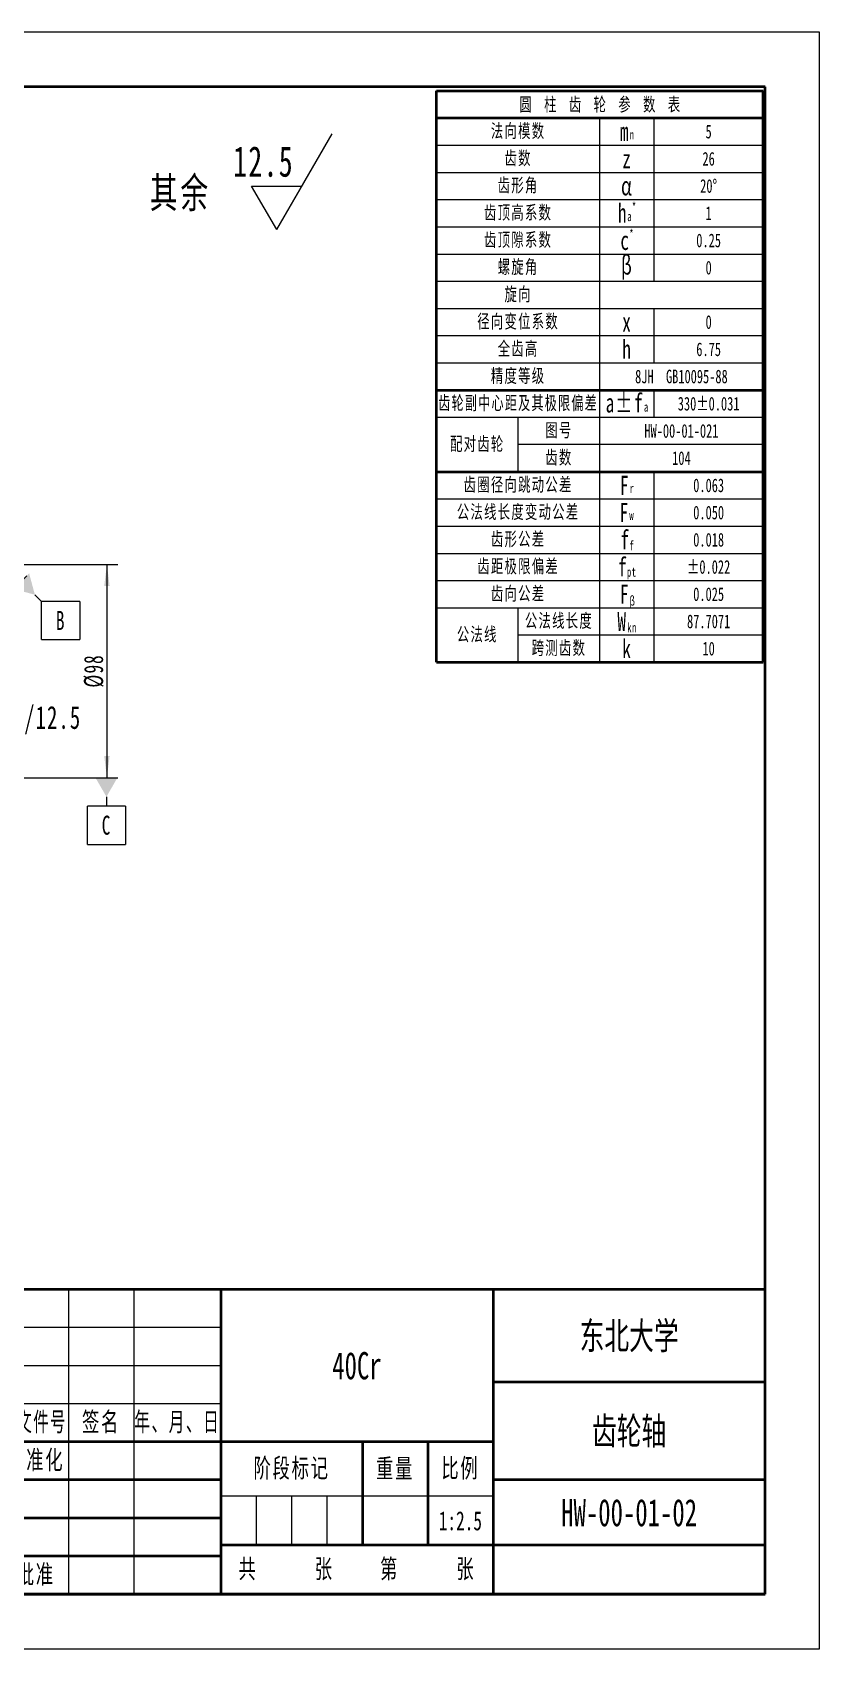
# Model space of a CAD drawing. Header units: millimetres. Extents: x -525 to 525, y -434 to 371.
# Drawn here: x 163 to 525, y -371 to 371 of the extents above; entities that cross this region are included whole.
import ezdxf
from ezdxf.enums import TextEntityAlignment as Align

# ---------------------------------------------------------------- set-up
doc = ezdxf.new("R2010")
doc.units = ezdxf.units.MM
doc.layers.get('0').update_dxf_attribs({"lineweight": 35})
for name, color, linetype, lineweight in [('尺寸线层', 3, 'Continuous', 18), ('粗实线层', 7, 'Continuous', 35), ('细实线层', 7, 'Continuous', 18)]:
    doc.layers.add(name, color=color, linetype=linetype, lineweight=lineweight)
doc.styles.add('标准', font='', dxfattribs={"width": 0.667})
doc.styles.get('标准').set_extended_font_data('宋体')
doc.dimstyles.new('标准', dxfattribs={"dimscale": 2.5, "dimtxt": 3.5, "dimasz": 4, "dimexe": 2, "dimexo": 0, "dimtad": 1, "dimdsep": 46, "dimtxsty": '标准', "dimblk": '_CAXARROW', "dimcen": 0, "dimdle": 6, "dimazin": 2, "dimtfac": 0.707107, "dimtdec": 3, "dimtmove": 2, "dimatfit": 3, "dimfxl": 1, "dimfrac": 2, "dimtolj": 1, "dimarcsym": 1})

# ---------------------------------------------------------------- blocks, each defined once
blk = doc.blocks.new('*X2')
at = {"layer": '粗实线层'}
for p, q in [((-200, 138.5), (-200, -138.5)), ((200, 138.5), (-200, 138.5)), ((200, -138.5), (200, 138.5)), ((-200, -138.5), (200, -138.5))]:
    blk.add_line(p, q, dxfattribs=at)
at = {"layer": '细实线层'}
for p, q in [((210, 148.5), (-210, 148.5)), ((-210, 148.5), (-210, -148.5)), ((210, -148.5), (210, 148.5)), ((-210, -148.5), (210, -148.5))]:
    blk.add_line(p, q, dxfattribs=at)
blk = doc.blocks.new('*X3')
at = {"layer": '粗实线层'}
for p, q in [((0, 56), (-180, 56)), ((-180, 56), (-180, 0)), ((-100, 56), (-100, 0)), ((-50, 56), (-50, 0)), ((0, 0), (0, 56)), ((0, 39), (-50, 39)), ((-50, 28), (-180, 28)), ((-140, 28), (-140, 0)), ((-74, 28), (-74, 9)), ((-62, 28), (-62, 9)), ((-100, 21), (-180, 21)), ((0, 21), (-50, 21)), ((-100, 14), (-180, 14)), ((0, 9), (-100, 9)), ((-100, 7), (-180, 7)), ((0, 0), (-180, 0))]:
    blk.add_line(p, q, dxfattribs=at)
at = {"layer": '细实线层'}
for p, q in [((-170, 56), (-170, 28)), ((-160, 56), (-160, 28)), ((-144, 56), (-144, 28)), ((-128, 56), (-128, 0)), ((-116, 56), (-116, 0)), ((-100, 49), (-180, 49)), ((-100, 42), (-180, 42)), ((-100, 35), (-180, 35)), ((-168, 28), (-168, 0)), ((-156, 28), (-156, 0)), ((-50, 18), (-100, 18)), ((-93.5, 18), (-93.5, 9)), ((-87, 18), (-87, 9)), ((-80.5, 18), (-80.5, 9))]:
    blk.add_line(p, q, dxfattribs=at)
at = {"layer": '尺寸线层', "char_height": 3.5, "attachment_point": 5, "line_spacing_factor": 0.99982, "style": '标准'}
for s, insert, width in [('\\T1.1;标记', (-175, 31.5), 18), ('\\T1.1;处数', (-165, 31.5), 18), ('\\T1.1;分区', (-152, 31.5), 30), ('\\T1.1;{\\W0.589113;更改文件号}', (-136, 31.5), 30), ('\\T1.1;签名', (-122, 31.5), 22), ('\\T1.1;{\\W0.602058;年、月、日}', (-108, 31.5), 30), ('\\T1.1;设计', (-174, 24.5), 22), ('\\T1.1;标准化', (-134, 24.5), 22), ('\\T1.1;阶段标记', (-87, 23), 50), ('\\T1.1;重量', (-68, 23), 22), ('\\T1.1;比例', (-56, 23), 22), ('\\T1.1;审核', (-174, 10.5), 22), ('\\T1.1;批准', (-134, 3.5), 22), ('\\T1.1;共', (-95, 4.5), 8), ('\\T1.1;张', (-81, 4.5), 8), ('\\T1.1;第', (-69, 4.5), 8), ('\\T1.1;张', (-55, 4.5), 8), ('\\T1.1;工艺', (-174, 3.5), 22)]:
    blk.add_mtext(s, dxfattribs=dict(at, insert=insert, width=width))
at = {"layer": '尺寸线层', "style": '标准'}
for tag, height, width, p in [('标记C', 3.65, 0.661301, (-175, 52.5)), ('处数C', 3.65, 0.661301, (-165, 52.5)), ('分区C', 3.65, 0.667, (-152, 52.5)), ('更改文件号C', 3.65, 0.495546, (-136, 52.5)), ('更改签名C', 3.65, 0.445051, (-122, 52.5)), ('更改日期C', 3.65, 0.606888, (-108, 52.5)), ('单位名称', 5.22, 0.667, (-25, 47.5)), ('标记B', 3.65, 0.661301, (-175, 45.5)), ('处数B', 3.65, 0.661301, (-165, 45.5)), ('分区B', 3.65, 0.667, (-152, 45.5)), ('更改文件号B', 3.65, 0.495546, (-136, 45.5)), ('更改签名B', 3.65, 0.445051, (-122, 45.5)), ('更改日期B', 3.65, 0.606888, (-108, 45.5)), ('材料名称', 5.22, 0.667, (-75, 42)), ('标记A', 3.65, 0.661301, (-175, 38.5)), ('处数A', 3.65, 0.661301, (-165, 38.5)), ('分区A', 3.65, 0.667, (-152, 38.5)), ('更改文件号A', 3.65, 0.495546, (-136, 38.5)), ('更改签名A', 3.65, 0.445051, (-122, 38.5)), ('更改日期A', 3.65, 0.606888, (-108, 38.5)), ('图纸名称', 5.22, 0.667, (-25, 30)), ('设计', 3.65, 0.667, (-162, 24.5)), ('设计日期', 3.65, 0.667, (-148, 24.5)), ('标准化', 3.65, 0.667, (-122, 24.5)), ('标准化日期', 3.65, 0.551084, (-108, 24.5)), ('图纸编号', 5.22, 0.667, (-25, 15)), ('阶段标记S', 3.65, 0.222525, (-96.75, 13.5)), ('阶段标记A', 3.65, 0.222525, (-90.25, 13.5)), ('阶段标记B', 3.65, 0.222525, (-83.75, 13.5)), ('阶段标记C', 3.65, 0.222525, (-77.25, 13.5)), ('重量', 3.65, 0.667, (-68, 13.5)), ('图纸比例', 3.65, 0.507715, (-56, 13.5)), ('审核', 3.65, 0.667, (-162, 10.5)), ('审核日期', 3.65, 0.667, (-148, 10.5)), ('页数', 3.65, 0.667, (-88, 4.5)), ('页码', 3.65, 0.667, (-62, 4.5)), ('投影符号', 3.65, 0.667, (-25, 4.5)), ('工艺', 3.65, 0.667, (-162, 3.5)), ('工艺日期', 3.65, 0.667, (-148, 3.5)), ('批准', 3.65, 0.667, (-122, 3.5)), ('批准日期', 3.65, 0.667, (-108, 3.5))]:
    blk.add_attdef(tag, text='', height=height, dxfattribs=dict(at, width=width)).set_placement(p, align=Align.MIDDLE_CENTER)
blk = doc.blocks.new('*X11')
at = {"layer": '尺寸线层', "linetype": 'Continuous'}
for points in [[(197.69, 126.85), (198.94, 116.85), (196.44, 116.85)], [(197.69, 28.85), (198.94, 38.85), (196.44, 38.85)]]:
    blk.add_hatch(color=0, dxfattribs=at).paths.add_polyline_path(points, flags=0)
at = {"layer": '尺寸线层', "color": 0, "linetype": 'Continuous'}
for p, q in [((115.17, 126.85), (202.69, 126.85)), ((197.69, 126.85), (197.69, 28.85)), ((115.17, 28.85), (202.69, 28.85))]:
    blk.add_line(p, q, dxfattribs=at)
at = {"layer": '尺寸线层', "color": 0, "insert": (191.73, 77.85), "char_height": 8.75, "width": 25.21, "attachment_point": 5, "rotation": 90, "line_spacing_factor": 1.15057, "style": '标准'}
blk.add_mtext('\\T1.1;%%C98', dxfattribs=at)
blk = doc.blocks.new('_CAXARROW')
blk.add_hatch(color=0).paths.add_polyline_path([(0, 0), (-1, 0.125), (-1, -0.125)], flags=0)
blk = doc.blocks.new('*X24')
at = {"layer": '尺寸线层', "color": 0, "linetype": 'Continuous'}
for p, q in [((0, 0), (25.4, 44)), ((0, 0), (-11.55, 20)), ((-11.55, 20), (11.55, 20))]:
    blk.add_line(p, q, dxfattribs=at)
at = {"layer": '尺寸线层', "color": 0, "insert": (7.91, 31.2), "char_height": 14, "width": 41.8175, "attachment_point": 6, "line_spacing_factor": 1.15057, "style": '标准'}
blk.add_mtext('\\T1.1;12.5', dxfattribs=at)
blk = doc.blocks.new('*X28')
at = {"layer": '尺寸线层'}
blk.add_hatch(color=0, dxfattribs=at).paths.add_polyline_path([(3.57, 3.57), (-3.57, -3.57), (6.19, -6.19)], flags=0)
at = {"layer": '尺寸线层', "color": 0, "linetype": 'Continuous', "lineweight": -2}
blk.add_line((-31.03, -31.03), (2.47, 2.47), dxfattribs=at)
at = {"layer": '尺寸线层', "color": 0, "lineweight": -2}
for p, q in [((6.19, -6.19), (9.28, -9.28)), ((26.78, -9.28), (9.28, -9.28)), ((9.28, -26.78), (9.28, -9.28)), ((26.78, -9.28), (26.78, -26.78)), ((9.28, -26.78), (26.78, -26.78))]:
    blk.add_line(p, q, dxfattribs=at)
at = {"layer": '尺寸线层', "color": 0, "lineweight": -2, "insert": (18.03, -18.03), "char_height": 8.75, "width": 17.5, "attachment_point": 5, "line_spacing_factor": 1.15057, "style": '标准'}
blk.add_mtext('\\T1.1;B', dxfattribs=at)
blk = doc.blocks.new('*X34')
at = {"layer": '尺寸线层'}
blk.add_hatch(color=0, dxfattribs=at).paths.add_polyline_path([(5.05, 0), (-5.05, 0), (0, -8.75)], flags=0)
at = {"layer": '尺寸线层', "color": 0, "lineweight": -2}
for p, q in [((8.75, -13.12), (-8.75, -13.12)), ((-8.75, -30.62), (-8.75, -13.12)), ((0, -8.75), (0, -13.12)), ((8.75, -13.12), (8.75, -30.62)), ((-8.75, -30.62), (8.75, -30.62))]:
    blk.add_line(p, q, dxfattribs=at)
at = {"layer": '尺寸线层', "color": 0, "lineweight": -2, "insert": (0, -21.88), "char_height": 8.75, "width": 17.5, "attachment_point": 5, "line_spacing_factor": 1.15057, "style": '标准'}
blk.add_mtext('\\T1.1;C', dxfattribs=at)
blk = doc.blocks.new('*X52')
at = {"char_height": 3.5, "attachment_point": 1, "line_spacing_factor": 0.99982, "style": '标准'}
for s, insert, width in [('\\T1.1;m', (-26.31, -5.75), 3.2344), ('\\T1.1;{\\H0.5x;n}', (-24.51, -7.19), 1.4607)]:
    blk.add_mtext(s, dxfattribs=dict(at, insert=insert, width=width))
blk = doc.blocks.new('*X53')
at = {"char_height": 3.5, "attachment_point": 1, "line_spacing_factor": 0.99982, "style": '标准'}
for s, insert, width in [('\\T1.1;h', (-26.69, -20.71), 2.9475), ('\\T1.1;{\\H0.5x;*}', (-24.1, -20.5), 1.4216), ('\\T1.1;{\\H0.5x;a}', (-24.95, -22.21), 1.4607)]:
    blk.add_mtext(s, dxfattribs=dict(at, insert=insert, width=width))
blk = doc.blocks.new('*X54')
at = {"char_height": 3.5, "attachment_point": 1, "line_spacing_factor": 0.99982, "style": '标准'}
for s, insert, width in [('\\T1.1;c', (-26.22, -25.75), 2.5301), ('\\T1.1;{\\H0.5x;*}', (-24.58, -25.46), 1.4216)]:
    blk.add_mtext(s, dxfattribs=dict(at, insert=insert, width=width))
blk = doc.blocks.new('*X55')
at = {"char_height": 3.5, "attachment_point": 1, "line_spacing_factor": 0.99982, "style": '标准'}
for s, insert, width in [('\\T1.1;a%%Pf', (-28.92, -55.61), 13.5531), ('\\T1.1;{\\H0.5x;a}', (-21.89, -57.22), 1.4607)]:
    blk.add_mtext(s, dxfattribs=dict(at, insert=insert, width=width))
blk = doc.blocks.new('*X56')
at = {"char_height": 3.5, "attachment_point": 1, "line_spacing_factor": 0.99982, "style": '标准'}
for s, insert, width in [('\\T1.1;F', (-26.28, -70.75), 3.0518), ('\\T1.1;{\\H0.5x;r}', (-24.52, -72.19), 1.4216)]:
    blk.add_mtext(s, dxfattribs=dict(at, insert=insert, width=width))
blk = doc.blocks.new('*X57')
at = {"char_height": 3.5, "attachment_point": 1, "line_spacing_factor": 0.99982, "style": '标准'}
for s, insert, width in [('\\T1.1;F', (-26.33, -75.75), 3.0518), ('\\T1.1;{\\H0.5x;w}', (-24.57, -77.15), 1.6433)]:
    blk.add_mtext(s, dxfattribs=dict(at, insert=insert, width=width))
blk = doc.blocks.new('*X58')
at = {"char_height": 3.5, "attachment_point": 1, "line_spacing_factor": 0.99982, "style": '标准'}
for s, insert, width in [('\\T1.1;f', (-26.22, -80.75), 2.791), ('\\T1.1;{\\H0.5x;f}', (-24.56, -82.71), 1.3955)]:
    blk.add_mtext(s, dxfattribs=dict(at, insert=insert, width=width))
blk = doc.blocks.new('*X59')
at = {"char_height": 3.5, "attachment_point": 1, "line_spacing_factor": 0.99982, "style": '标准'}
for s, insert, width in [('\\T1.1;f', (-26.66, -85.75), 2.791), ('\\T1.1;{\\H0.5x;pt}', (-25.01, -87.54), 3.1666)]:
    blk.add_mtext(s, dxfattribs=dict(at, insert=insert, width=width))
blk = doc.blocks.new('*X60')
at = {"char_height": 3.5, "attachment_point": 1, "line_spacing_factor": 0.99982, "style": '标准'}
for s, insert, width in [('\\T1.1;F', (-26.3, -90.75), 3.0518), ('\\T1.1;{\\H0.5x;β}', (-24.54, -92.86), 1.4998)]:
    blk.add_mtext(s, dxfattribs=dict(at, insert=insert, width=width))
blk = doc.blocks.new('*X61')
at = {"char_height": 3.5, "attachment_point": 1, "line_spacing_factor": 0.99982, "style": '标准'}
for s, insert, width in [('\\T1.1;W', (-26.77, -95.75), 3.2344), ('\\T1.1;{\\H0.5x;kn}', (-24.96, -97.75), 3.297)]:
    blk.add_mtext(s, dxfattribs=dict(at, insert=insert, width=width))
blk = doc.blocks.new('*X51')
at = {"layer": '粗实线层'}
for p, q in [((-60, 0), (0, 0)), ((-60, -105), (-60, 0)), ((0, -105), (0, 0)), ((-60, -5), (0, -5)), ((-60, -55), (0, -55)), ((-60, -70), (0, -70)), ((-60, -105), (0, -105))]:
    blk.add_line(p, q, dxfattribs=at)
at = {"layer": '细实线层'}
for p, q in [((-30, -105), (-30, -5)), ((-20, -35), (-20, -5)), ((-60, -10), (0, -10)), ((-60, -15), (0, -15)), ((-60, -20), (0, -20)), ((-60, -25), (0, -25)), ((-60, -30), (0, -30)), ((-60, -35), (0, -35)), ((-60, -40), (0, -40)), ((-20, -50), (-20, -40)), ((-60, -45), (0, -45)), ((-60, -50), (0, -50)), ((-20, -60), (-20, -55)), ((-60, -60), (0, -60)), ((-45, -70), (-45, -60)), ((0, -65), (-45, -65)), ((-20, -105), (-20, -70)), ((-60, -75), (0, -75)), ((-60, -80), (0, -80)), ((-60, -85), (0, -85)), ((-60, -90), (0, -90)), ((-60, -95), (0, -95)), ((-45, -105), (-45, -95)), ((-45, -100), (0, -100))]:
    blk.add_line(p, q, dxfattribs=at)
at = {"layer": '尺寸线层'}
for name in ['*X52', '*X53', '*X54', '*X55', '*X56', '*X57', '*X58', '*X59', '*X60', '*X61']:
    blk.add_blockref(name, (0, 0), dxfattribs=at)
at = {"layer": '尺寸线层', "attachment_point": 5, "line_spacing_factor": 0.99982, "style": '标准'}
for s, insert, char_height, width in [('\\T1.1;法向模数', (-45, -7.5), 2.5, 58), ('\\T1.1;齿数', (-45, -12.5), 2.5, 58), ('\\T1.1;z', (-25, -12.5), 3.5, 18), ('\\T1.1;齿形角', (-45, -17.5), 2.5, 58), ('\\T1.1;α', (-25, -17.5), 3.5, 18), ('\\T1.1;齿顶高系数', (-45, -22.5), 2.5, 58), ('\\T1.1;齿顶隙系数', (-45, -27.5), 2.5, 58), ('\\T1.1;螺旋角', (-45, -32.5), 2.5, 58), ('\\T1.1;β', (-25, -32.5), 3.5, 18), ('\\T1.1;旋向', (-45, -37.5), 2.5, 58), ('\\T1.1;径向变位系数', (-45, -42.5), 2.5, 58), ('\\T1.1;x', (-25, -42.5), 3.5, 18), ('\\T1.1;全齿高', (-45, -47.5), 2.5, 58), ('\\T1.1;h', (-25, -47.5), 3.5, 18), ('\\T1.1;精度等级', (-45, -52.5), 2.5, 58), ('\\T1.1;{\\W0.651563;齿轮副中心距及其极限偏差}', (-45, -57.5), 2.5, 58), ('\\T1.1;图号', (-37.5, -62.5), 2.5, 28), ('\\T1.1;配对齿轮', (-52.5, -65), 2.5, 28), ('\\T1.1;齿数', (-37.5, -67.5), 2.5, 28), ('\\T1.1;齿圈径向跳动公差', (-45, -72.5), 2.5, 58), ('\\T1.1;公法线长度变动公差', (-45, -77.5), 2.5, 58), ('\\T1.1;齿形公差', (-45, -82.5), 2.5, 58), ('\\T1.1;齿距极限偏差', (-45, -87.5), 2.5, 58), ('\\T1.1;齿向公差', (-45, -92.5), 2.5, 58), ('\\T1.1;公法线长度', (-37.5, -97.5), 2.5, 28), ('\\T1.1;公法线', (-52.5, -100), 2.5, 28), ('\\T1.1;跨测齿数', (-37.5, -102.5), 2.5, 28), ('\\T1.1;k', (-25, -102.5), 3.5, 18)]:
    blk.add_mtext(s, dxfattribs=dict(at, insert=insert, char_height=char_height, width=width))
at = {"layer": '尺寸线层', "style": '标准', "width": 0.667}
for tag, p in [('标题', (-30, -2.5)), ('法向模数', (-10, -7.5)), ('齿数', (-10, -12.5)), ('齿形角', (-10, -17.5)), ('齿顶高系数', (-10, -22.5)), ('齿顶隙系数', (-10, -27.5)), ('螺旋角', (-10, -32.5)), ('旋向', (-15, -37.5)), ('径向变位系数', (-10, -42.5)), ('全齿高', (-10, -47.5)), ('精度等级', (-15, -52.5)), ('齿轮副中心距', (-10, -57.5)), ('配对齿轮图号', (-15, -62.5)), ('配对齿轮齿数', (-15, -67.5)), ('齿圈跳动公差', (-10, -72.5)), ('公法线公差', (-10, -77.5)), ('齿形公差', (-10, -82.5)), ('齿距极限偏差', (-10, -87.5)), ('齿向公差', (-10, -92.5)), ('公法线长度', (-10, -97.5)), ('跨测齿数', (-10, -102.5))]:
    blk.add_attdef(tag, text='', height=2.61, dxfattribs=at).set_placement(p, align=Align.MIDDLE_CENTER)

msp = doc.modelspace()

# ---------------------------------------------------------------- block references
at = {"layer": '粗实线层', "xscale": 2.5, "yscale": 2.5, "zscale": 2.5}
msp.add_blockref('*X2', (0, 0), dxfattribs=at)
at = {"layer": '粗实线层'}
ref = msp.add_blockref('*X51', (499.015, 344.412), dxfattribs=dict(at, xscale=2.5, yscale=2.5, zscale=2.5))
ref.add_attrib('标题', '圆  柱  齿  轮  参  数  表', dxfattribs={"layer": '尺寸线层', "height": 6.25, "style": '标准', "width": 0.667}).set_placement((424.015, 338.162), align=Align.MIDDLE_CENTER)
ref.add_attrib('法向模数', '5', dxfattribs={"layer": '尺寸线层', "height": 6.25, "style": '标准', "width": 0.667}).set_placement((474.015, 325.662), align=Align.MIDDLE_CENTER)
ref.add_attrib('齿数', '26', dxfattribs={"layer": '尺寸线层', "height": 6.25, "style": '标准', "width": 0.667}).set_placement((474.015, 313.162), align=Align.MIDDLE_CENTER)
ref.add_attrib('齿形角', '20%%D', dxfattribs={"layer": '尺寸线层', "height": 6.25, "style": '标准', "width": 0.667}).set_placement((474.015, 300.662), align=Align.MIDDLE_CENTER)
ref.add_attrib('齿顶高系数', '1', dxfattribs={"layer": '尺寸线层', "height": 6.25, "style": '标准', "width": 0.667}).set_placement((474.015, 288.162), align=Align.MIDDLE_CENTER)
ref.add_attrib('齿顶隙系数', '0.25', dxfattribs={"layer": '尺寸线层', "height": 6.25, "style": '标准', "width": 0.667}).set_placement((474.015, 275.662), align=Align.MIDDLE_CENTER)
ref.add_attrib('螺旋角', '0', dxfattribs={"layer": '尺寸线层', "height": 6.25, "style": '标准', "width": 0.667}).set_placement((474.015, 263.162), align=Align.MIDDLE_CENTER)
ref.add_attrib('径向变位系数', '0', dxfattribs={"layer": '尺寸线层', "height": 6.25, "style": '标准', "width": 0.667}).set_placement((474.015, 238.162), align=Align.MIDDLE_CENTER)
ref.add_attrib('全齿高', '6.75', dxfattribs={"layer": '尺寸线层', "height": 6.25, "style": '标准', "width": 0.667}).set_placement((474.015, 225.662), align=Align.MIDDLE_CENTER)
ref.add_attrib('精度等级', '8JH  GB10095-88', dxfattribs={"layer": '尺寸线层', "height": 6.25, "style": '标准', "width": 0.667}).set_placement((461.515, 213.162), align=Align.MIDDLE_CENTER)
ref.add_attrib('齿轮副中心距', '330%%P0.031', dxfattribs={"layer": '尺寸线层', "height": 6.25, "style": '标准', "width": 0.667}).set_placement((474.015, 200.662), align=Align.MIDDLE_CENTER)
ref.add_attrib('配对齿轮图号', 'HW-00-01-021', dxfattribs={"layer": '尺寸线层', "height": 6.25, "style": '标准', "width": 0.667}).set_placement((461.515, 188.162), align=Align.MIDDLE_CENTER)
ref.add_attrib('配对齿轮齿数', '104', dxfattribs={"layer": '尺寸线层', "height": 6.25, "style": '标准', "width": 0.667}).set_placement((461.515, 175.662), align=Align.MIDDLE_CENTER)
ref.add_attrib('齿圈跳动公差', '0.063', dxfattribs={"layer": '尺寸线层', "height": 6.25, "style": '标准', "width": 0.667}).set_placement((474.015, 163.162), align=Align.MIDDLE_CENTER)
ref.add_attrib('公法线公差', '0.050', dxfattribs={"layer": '尺寸线层', "height": 6.25, "style": '标准', "width": 0.667}).set_placement((474.015, 150.662), align=Align.MIDDLE_CENTER)
ref.add_attrib('齿形公差', '0.018', dxfattribs={"layer": '尺寸线层', "height": 6.25, "style": '标准', "width": 0.667}).set_placement((474.015, 138.162), align=Align.MIDDLE_CENTER)
ref.add_attrib('齿距极限偏差', '%%P0.022', dxfattribs={"layer": '尺寸线层', "height": 6.25, "style": '标准', "width": 0.667}).set_placement((474.015, 125.662), align=Align.MIDDLE_CENTER)
ref.add_attrib('齿向公差', '0.025', dxfattribs={"layer": '尺寸线层', "height": 6.25, "style": '标准', "width": 0.667}).set_placement((474.015, 113.162), align=Align.MIDDLE_CENTER)
ref.add_attrib('公法线长度', '87.7071', dxfattribs={"layer": '尺寸线层', "height": 6.25, "style": '标准', "width": 0.667}).set_placement((474.015, 100.662), align=Align.MIDDLE_CENTER)
ref.add_attrib('跨测齿数', '10', dxfattribs={"layer": '尺寸线层', "height": 6.25, "style": '标准', "width": 0.667}).set_placement((474.015, 88.162), align=Align.MIDDLE_CENTER)
ref = msp.add_blockref('*X3', (500, -346.25), dxfattribs=dict(at, xscale=2.5, yscale=2.5, zscale=2.5))
ref.add_attrib('单位名称', '东北大学', dxfattribs={"layer": '尺寸线层', "height": 12.5, "style": '标准', "width": 0.667}).set_placement((437.5, -227.5), align=Align.MIDDLE_CENTER)
ref.add_attrib('图纸名称', '齿轮轴', dxfattribs={"layer": '尺寸线层', "height": 12.5, "style": '标准', "width": 0.667}).set_placement((437.5, -271.25), align=Align.MIDDLE_CENTER)
ref.add_attrib('图纸编号', 'HW-00-01-02', dxfattribs={"layer": '尺寸线层', "height": 12.5, "style": '标准', "width": 0.667}).set_placement((437.5, -308.75), align=Align.MIDDLE_CENTER)
ref.add_attrib('材料名称', '40Cr', dxfattribs={"layer": '尺寸线层', "height": 12.5, "style": '标准', "width": 0.667}).set_placement((312.5, -241.25), align=Align.MIDDLE_CENTER)
ref.add_attrib('图纸比例', '1:2.5', dxfattribs={"layer": '尺寸线层', "height": 8.75, "style": '标准', "width": 0.667}).set_placement((360, -312.5), align=Align.MIDDLE_CENTER)
ref.add_attrib('设计', '周飞', dxfattribs={"layer": '尺寸线层', "height": 8.75, "style": '标准', "width": 0.667}).set_placement((95, -285), align=Align.MIDDLE_CENTER)

# ---------------------------------------------------------------- texts
at = {"layer": '尺寸线层', "attachment_point": 1, "line_spacing_factor": 1.15057, "style": '标准'}
for s, insert, char_height, width in [('\\T1.1;其余', (217.405, 304.598), 14, 36.4923), ('\\T1.1;2×B4/12.5', (133.481, 61.768), 10.5, 54.79588)]:
    msp.add_mtext(s, dxfattribs=dict(at, insert=insert, char_height=char_height, width=width))

# ---------------------------------------------------------------- dimensions: what is measured, and where the dimension line sits
at = {"layer": '尺寸线层'}
dim = msp.add_linear_dim(base=(197.688, 28.848), p1=(115.168, 126.848), p2=(115.168, 28.848), angle=270, dimstyle='标准', override={"dimpost": '%%C<>', "dimsah": 1, "dimtfac": 1, "dimtfill": 1, "dimtzin": 8}, dxfattribs=at)
dim.commit()
dim.dimension.update_dxf_attribs({"geometry": '*X11', "text_midpoint": (197.688, 77.848)})

# ---------------------------------------------------------------- next in the draw order: wipeouts: each hides what was drawn before it
for points in [[(275.679, 280.607), (286.983, 300.187), (286.983, 300.187), (287.226, 300.607), (287.226, 300.607), (264.132, 300.607), (264.132, 300.607), (264.374, 300.187), (264.374, 300.187)], [(167.69, 92.314), (185.19, 92.314), (185.19, 109.814), (185.19, 92.314), (185.19, 109.814), (167.69, 109.814)], [(188.72, -1.777), (206.22, -1.777), (206.22, 15.723), (206.22, -1.777), (206.22, 15.723), (188.72, 15.723)]]:
    msp.add_wipeout(points).dxf.layer = '尺寸线层'

# ---------------------------------------------------------------- next in the draw order: block references
for name, p in [('*X24', (275.679, 280.607)), ('*X28', (158.409, 119.095)), ('*X34', (197.47, 28.848))]:
    msp.add_blockref(name, p, dxfattribs=at)

doc.saveas('drawing.dxf')
